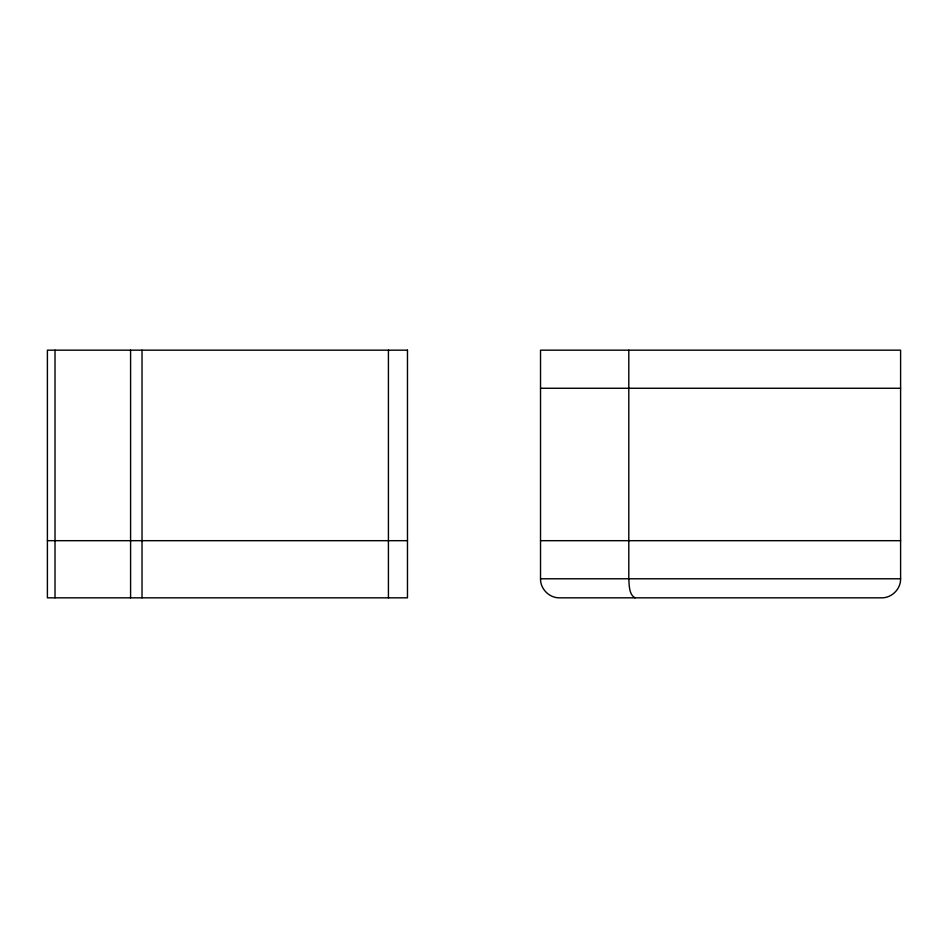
<?xml version="1.0" encoding="UTF-8"?>
<svg xmlns="http://www.w3.org/2000/svg" width="948" height="948" viewBox="0 0 948 948"><rect width="100%" height="100%" fill="white"/><g stroke="black" fill="none" stroke-linecap="round" stroke-linejoin="round"><path stroke-width="1.42" d="M900.6 578.778C900.861 588.957 891.724 598.093 881.545 597.832L559.581 597.832C549.402 598.093 540.265 588.957 540.526 578.778L540.526 350.168L900.6 350.168L900.6 578.778L540.526 578.778M540.526 388.265L900.6 388.265M47.4 540.68L407.474 540.68M540.526 540.68L900.6 540.68M635.089 597.832C628.856 594.669 629.282 585.094 628.797 578.778L628.797 350.168M388.419 350.168L388.419 597.832M142.022 350.168L142.022 597.832M130.587 350.168L130.587 597.832M55.02 350.168L55.02 597.832M407.474 350.168L47.4 350.168L47.4 597.832L407.474 597.832L407.474 350.168"/></g></svg>
